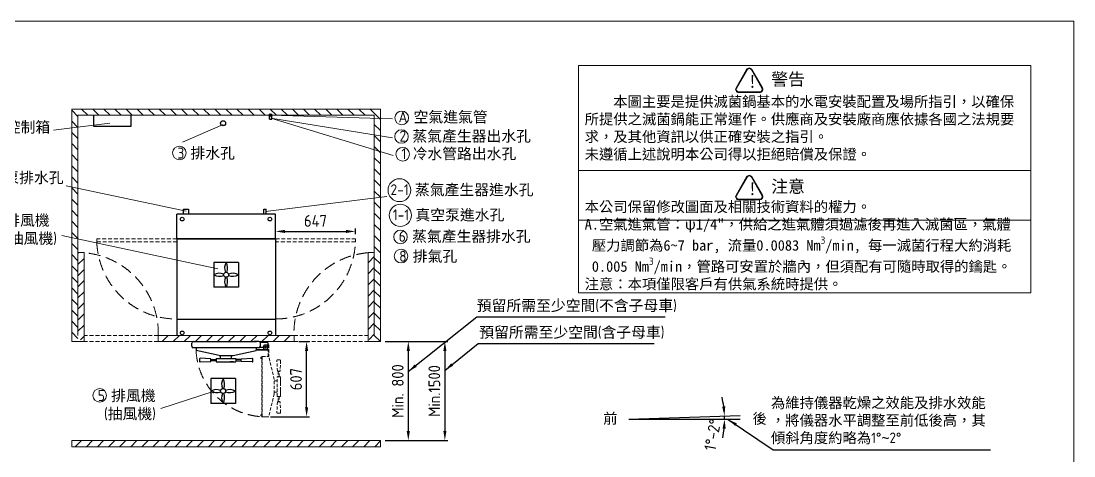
# Model space of a CAD drawing. Header units: millimetres. Extents: x -170975 to 139559, y -614 to 13147.
# Drawn here: x 131035 to 139559, y 5140 to 8656 of the extents above; entities that cross this region are included whole.
import ezdxf

# ---------------------------------------------------------------- set-up
doc = ezdxf.new("R2010")
doc.units = ezdxf.units.MM
doc.linetypes.add('HIDDEN', pattern=[9.525, 6.35, -3.175])
doc.layers.get('0').update_dxf_attribs({"lineweight": 25})
for name, color, linetype, lineweight in [('D', 3, 'Continuous', 9), ('F', 7, 'Continuous', 15), ('H', 2, 'HIDDEN', 15), ('S', 4, 'Continuous', 15)]:
    doc.layers.add(name, color=color, linetype=linetype, lineweight=lineweight)
doc.styles.get("Standard").update_dxf_attribs({"font": 'KAIU.TTF'})
doc.styles.add('STU25', font='isocp2.shx')
doc.dimstyles.new('STU25', dxfattribs={"dimscale": 38, "dimtxt": 2.5, "dimasz": 2, "dimexe": 0.6, "dimexo": 1, "dimgap": 1, "dimtad": 1, "dimdsep": 46, "dimtxsty": 'STU25', "dimcen": 2, "dimazin": 2, "dimtfac": 1, "dimtmove": 0, "dimatfit": 3, "dimfxl": 0, "dimtolj": 1, "dimtzin": 0, "dimarcsym": 0})
doc.dimstyles.new('STU25$7', dxfattribs={"dimscale": 38, "dimtxt": 2.5, "dimasz": 2, "dimexe": 1.25, "dimexo": 0.625, "dimgap": 1, "dimtad": 0, "dimdec": 4, "dimdsep": 46, "dimtxsty": 'STU25', "dimcen": 2.5, "dimazin": 2, "dimtfac": 1, "dimtdec": 4, "dimtmove": 0, "dimatfit": 3, "dimfxl": 0, "dimtolj": 1, "dimtzin": 0, "dimarcsym": 0})

# ---------------------------------------------------------------- blocks, each defined once
blk = doc.blocks.new('*D4')
at = {"layer": 'D', "color": 0, "linetype": 'Continuous', "lineweight": -2}
for start, end in [(7.62503, 13.25006), (0, 2), (348.74994, 354.37497)]:
    blk.add_arc((135956.1, 5436.3), 774.4, start, end, dxfattribs=at)
at = {"layer": 'D', "color": 0}
for points in [[(136711.1, 5538), (136736.3, 5540.1), (136730.1, 5463.3)], [(136739.5, 5359.7), (136714.2, 5361), (136730.5, 5436.3)]]:
    blk.add_solid(points, dxfattribs=at)
at = {"layer": 'Defpoints', "color": 0}
for p in [(136856.6, 5467.7), (135956.1, 5436.3), (135956.1, 5436.3), (136730.3, 5454.3), (136857.1, 5436.3)]:
    blk.add_point(p, dxfattribs=at)
at = {"layer": 'D', "color": 0, "insert": (136633.6, 5311), "char_height": 95, "attachment_point": 5, "rotation": 79.52599, "style": 'STU25'}
blk.add_mtext('1%%D-2%%D', dxfattribs=at)
blk = doc.blocks.new('*D13')
at = {"layer": 'D', "color": 0, "lineweight": -2}
for p, q in [((133282.9, 6064.4), (133369.3, 6064.4)), ((133346.5, 5533), (133346.5, 5988.4)), ((133055.5, 5457), (133369.3, 5457))]:
    blk.add_line(p, q, dxfattribs=at)
at = {"layer": 'D', "color": 0}
for points in [[(133359.2, 5988.4), (133333.9, 5988.4), (133346.5, 6064.4)], [(133333.9, 5533), (133359.2, 5533), (133346.5, 5457)]]:
    blk.add_solid(points, dxfattribs=at)
at = {"layer": 'Defpoints', "color": 0}
for p in [(133244.9, 6064.4), (133346.5, 6064.4), (133017.5, 5457)]:
    blk.add_point(p, dxfattribs=at)
at = {"layer": 'D', "color": 0, "insert": (133261, 5760.7), "char_height": 95, "attachment_point": 5, "rotation": 90, "style": 'STU25'}
blk.add_mtext('\\A1;607', dxfattribs=at)
blk = doc.blocks.new('*D15')
at = {"layer": 'D', "color": 0, "lineweight": -2}
for p, q in [((133982.9, 6064.4), (134192.9, 6064.4)), ((134170.1, 5988.4), (134170.1, 5340.4)), ((133982.9, 5264.4), (134192.9, 5264.4))]:
    blk.add_line(p, q, dxfattribs=at)
at = {"layer": 'D', "color": 0}
for points in [[(134182.8, 5988.4), (134157.5, 5988.4), (134170.1, 6064.4)], [(134157.5, 5340.4), (134182.8, 5340.4), (134170.1, 5264.4)]]:
    blk.add_solid(points, dxfattribs=at)
at = {"layer": 'Defpoints', "color": 0}
for p in [(133944.9, 6064.4), (133944.9, 5264.4), (134170.1, 5264.4)]:
    blk.add_point(p, dxfattribs=at)
at = {"layer": 'D', "color": 0, "insert": (134084.6, 5664.4), "char_height": 95, "attachment_point": 5, "rotation": 90, "style": 'STU25'}
blk.add_mtext('\\A1;{\\Fisocp2.shx;Min. 800}', dxfattribs=at)
blk = doc.blocks.new('*D16')
at = {"layer": 'D', "color": 0, "lineweight": -2}
for p, q in [((133982.9, 6064.4), (134489, 6064.4)), ((134466.2, 5988.4), (134466.2, 5340.4)), ((133982.9, 5264.4), (134489, 5264.4))]:
    blk.add_line(p, q, dxfattribs=at)
at = {"layer": 'D', "color": 0}
for points in [[(134478.9, 5988.4), (134453.6, 5988.4), (134466.2, 6064.4)], [(134453.6, 5340.4), (134478.9, 5340.4), (134466.2, 5264.4)]]:
    blk.add_solid(points, dxfattribs=at)
at = {"layer": 'Defpoints', "color": 0}
for p in [(133944.9, 6064.4), (133944.9, 5264.4), (134466.2, 5264.4)]:
    blk.add_point(p, dxfattribs=at)
at = {"layer": 'D', "color": 0, "insert": (134380.7, 5664.4), "char_height": 95, "attachment_point": 5, "rotation": 90, "style": 'STU25'}
blk.add_mtext('\\A1;{\\Fisocp2.shx;Min.1500}', dxfattribs=at)
blk = doc.blocks.new('*D18')
at = {"layer": 'D', "color": 0, "lineweight": -2}
for p, q in [((133094.9, 6932.4), (133094.9, 6977.5)), ((133170.9, 6954.7), (133665.9, 6954.7)), ((133741.9, 6932.4), (133741.9, 6977.5))]:
    blk.add_line(p, q, dxfattribs=at)
at = {"layer": 'D', "color": 0}
for points in [[(133170.9, 6967.4), (133170.9, 6942.1), (133094.9, 6954.7)], [(133665.9, 6942.1), (133665.9, 6967.4), (133741.9, 6954.7)]]:
    blk.add_solid(points, dxfattribs=at)
at = {"layer": 'Defpoints', "color": 0}
for p in [(133741.9, 6954.7), (133094.9, 6894.4), (133741.9, 6894.4)]:
    blk.add_point(p, dxfattribs=at)
at = {"layer": 'D', "color": 0, "insert": (133418.4, 7040.2), "char_height": 95, "attachment_point": 5, "style": 'STU25'}
blk.add_mtext('\\A1;647', dxfattribs=at)

msp = doc.modelspace()

# ---------------------------------------------------------------- hatches: boundary and pattern name
at = {"layer": 'D'}
h = msp.add_hatch(color=11, dxfattribs=at)
edge = h.paths.add_edge_path()
edge.add_line((136908.811, 8263.913), (136823.452, 8116.067))
edge.add_arc((136845.103, 8103.567), 25, 149.9999999, 270)
edge.add_line((136845.103, 8078.567), (137015.821, 8078.567))
edge.add_arc((137015.821, 8103.567), 25, 270, 389.9999999)
edge.add_line((137037.471, 8116.067), (136952.112, 8263.913))
edge.add_arc((136930.462, 8251.413), 25, 30, 150)
edge = h.paths.add_edge_path(flags=16)
edge.add_arc((136930.462, 8251.413), 20, 30, 150)
edge.add_line((136913.141, 8261.413), (136827.782, 8113.567))
edge.add_arc((136845.103, 8103.567), 20, 149.9999999, 270)
edge.add_line((136845.103, 8083.567), (137015.821, 8083.567))
edge.add_arc((137015.821, 8103.567), 20, 270, 389.9999999)
edge.add_line((137033.141, 8113.567), (136947.782, 8261.413))
h = msp.add_hatch(color=11, dxfattribs=at)
edge = h.paths.add_edge_path()
edge.add_ellipse((136845.103, 7235.841), major_axis=(25, 0), ratio=1, start_angle=149.9999999, end_angle=270)
edge.add_line((136845.103, 7210.841), (137015.821, 7210.841))
edge.add_ellipse((137015.821, 7235.841), major_axis=(25, 0), ratio=1, start_angle=270, end_angle=389.9999999)
edge.add_line((137037.471, 7248.341), (136952.112, 7396.187))
edge.add_ellipse((136930.462, 7383.687), major_axis=(25, 0), ratio=1, start_angle=30, end_angle=150)
edge.add_line((136908.811, 7396.187), (136823.452, 7248.341))
edge = h.paths.add_edge_path(flags=16)
edge.add_ellipse((136845.103, 7235.841), major_axis=(20, 0), ratio=1, start_angle=149.9999999, end_angle=270)
edge.add_line((136845.103, 7215.841), (137015.821, 7215.841))
edge.add_ellipse((137015.821, 7235.841), major_axis=(20, 0), ratio=1, start_angle=270, end_angle=389.9999999)
edge.add_line((137033.141, 7245.841), (136947.782, 7393.687))
edge.add_ellipse((136930.462, 7383.687), major_axis=(20, 0), ratio=1, start_angle=30, end_angle=150)
edge.add_line((136913.141, 7393.687), (136827.782, 7245.841))
at = {"layer": 'H', "ltscale": 5}
h = msp.add_hatch(dxfattribs=at)
h.set_pattern_fill('ANSI31', color=256, scale=20, angle=270, style=0)
h.set_pattern_definition([(315, (105332.81, 11.904), (44.90128, 44.90128), [])])
h.paths.add_polyline_path([(133944.867, 7944.433), (131444.867, 7944.433), (131444.867, 6064.433), (131494.867, 6064.433), (131494.867, 6114.433), (131494.867, 6783.649), (131494.867, 7894.433), (133894.867, 7894.433), (133894.867, 6114.433), (133894.867, 6064.433), (133944.867, 6064.433)])
h = msp.add_hatch(dxfattribs=at)
h.set_pattern_fill('ANSI31', color=256, scale=20, style=0)
h.set_pattern_definition([(45, (105332.81, 11.904), (-44.90128, 44.90128), [])])
h.paths.add_polyline_path([(131494.867, 6783.649), (131494.867, 6114.433), (131519.867, 6071.132), (131544.867, 6085.566), (131544.867, 6783.649)])
h = msp.add_hatch(dxfattribs=at)
h.set_pattern_fill('ANSI31', color=256, scale=20, angle=270, style=0)
h.set_pattern_definition([(225, (-100116.08, 22212.296), (-44.90128, 44.90128), [])])
h.paths.add_polyline_path([(133894.867, 6783.649), (133894.867, 6114.433), (133869.867, 6071.132), (133844.867, 6085.566), (133844.867, 6783.649)])
h = msp.add_hatch(dxfattribs=at)
h.set_pattern_fill('ANSI31', color=256, scale=20, style=0)
h.set_pattern_definition([(45, (105332.81, 593.51), (-44.90128, 44.90128), [])])
h.paths.add_polyline_path([(132144.867, 6114.433), (132144.867, 6064.433), (133244.867, 6064.433), (133244.867, 6114.433)])
h = msp.add_hatch(dxfattribs=at)
h.set_pattern_fill('ANSI31', color=256, scale=20, style=0)
h.set_pattern_definition([(45, (349694.94, 22277.805), (-44.90128, 44.90128), [])])
h.paths.add_polyline_path([(131444.867, 5264.433), (131444.867, 5214.433), (133944.867, 5214.433), (133944.867, 5264.433)])

# ---------------------------------------------------------------- linework, layer by layer
at = {"linetype": 'Continuous'}
for p, q in [((133045.367, 7862.058), (133045.367, 7894.433)), ((133045.367, 7862.058), (133065.367, 7862.058)), ((133065.367, 7862.058), (133065.367, 7894.433)), ((132794.867, 6704.433), (132594.867, 6704.433)), ((132594.867, 6704.433), (132594.867, 6504.433)), ((132794.867, 6704.433), (132794.867, 6504.433)), ((132794.867, 6504.433), (132594.867, 6504.433)), ((132938.317, 6000.433), (132997.331, 6000.433)), ((133032.331, 5994.433), (132938.317, 5994.433)), ((132997.331, 6024.433), (132997.331, 5994.433)), ((133022.331, 6034.433), (133007.331, 6034.433)), ((133032.331, 5994.433), (133032.331, 6024.433)), ((132571.63, 5924.849), (132484.63, 5929.349)), ((132484.63, 5899.349), (132571.63, 5903.849)), ((132571.63, 5903.849), (132571.63, 5924.849)), ((132571.63, 5919.099), (132614.867, 5919.099)), ((132614.867, 5909.599), (132571.63, 5909.599)), ((132818.104, 5919.099), (132774.867, 5919.099)), ((132774.867, 5909.599), (132818.104, 5909.599)), ((132818.104, 5924.849), (132905.104, 5929.349)), ((132818.104, 5903.849), (132818.104, 5924.849)), ((132905.104, 5899.349), (132818.104, 5903.849)), ((132570.367, 5764.433), (132570.367, 5564.433)), ((132770.367, 5764.433), (132570.367, 5764.433)), ((132770.367, 5764.433), (132770.367, 5564.433)), ((132770.367, 5564.433), (132570.367, 5564.433)), ((135956.113, 5436.278), (136856.564, 5467.723)), ((135956.113, 5436.278), (136857.113, 5436.278))]:
    msp.add_line(p, q, dxfattribs=at)
for p, q in [((133094.867, 7094.433), (132294.867, 7094.433)), ((132294.867, 6894.433), (132294.867, 7094.433)), ((132349.867, 7134.433), (132389.867, 7134.433)), ((132349.867, 7094.433), (132349.867, 7134.433)), ((132389.867, 7134.433), (132389.867, 7094.433)), ((132999.867, 7134.433), (133019.867, 7134.433)), ((132999.867, 7094.433), (132999.867, 7134.433)), ((133019.867, 7094.433), (133019.867, 7134.433)), ((133094.867, 6894.433), (133094.867, 7094.433)), ((132294.867, 6894.433), (133094.867, 6894.433)), ((132294.867, 6894.433), (132294.867, 6244.433)), ((133094.867, 6894.433), (132294.867, 6894.433)), ((133094.867, 6894.433), (133094.867, 6244.433)), ((132294.867, 6244.433), (133094.867, 6244.433)), ((132294.867, 6244.433), (133094.867, 6244.433)), ((132294.867, 6244.433), (132294.867, 6114.433)), ((133094.867, 6244.433), (133094.867, 6114.433)), ((132429.367, 6064.433), (132469.867, 6064.433)), ((132449.867, 6064.433), (132939.867, 6064.433)), ((132960.367, 6064.433), (132919.867, 6064.433)), ((132972.367, 6059.433), (133026.331, 6059.433)), ((132972.367, 6019.433), (132972.367, 6059.433)), ((132992.331, 6059.433), (133026.331, 6059.433)), ((133032.331, 6053.433), (133032.331, 6020.433)), ((132417.367, 6026.433), (132417.367, 6052.433)), ((132961.316, 6014.471), (132428.418, 6014.471)), ((132451.417, 6014.471), (132451.417, 5993.263)), ((132637.367, 5952.433), (132451.417, 5993.263)), ((132752.367, 5952.433), (132938.317, 5993.263)), ((132938.053, 5994.433), (132938.317, 5993.263)), ((132938.053, 5994.433), (132938.317, 5994.433)), ((132938.317, 5993.263), (132938.053, 5994.433)), ((132938.317, 6014.471), (132938.317, 5994.433)), ((132938.317, 5994.433), (132938.317, 5993.263)), ((132972.367, 6026.433), (132972.367, 6052.433)), ((132972.367, 6019.433), (132992.331, 6019.433)), ((132992.331, 6019.433), (132994.757, 6019.433)), ((132614.867, 5926.099), (132774.867, 5926.099)), ((132614.867, 5926.099), (132614.867, 5902.599)), ((132617.367, 5900.099), (132633.867, 5900.099)), ((132634.867, 5901.099), (132651.367, 5901.099)), ((132637.367, 5952.433), (132752.367, 5952.433)), ((132649.867, 5926.099), (132649.867, 5952.433)), ((132652.367, 5900.099), (132662.367, 5900.099)), ((132663.367, 5901.099), (132726.367, 5901.099)), ((132727.367, 5900.099), (132737.367, 5900.099)), ((132737.367, 5900.099), (132727.367, 5900.099)), ((132754.867, 5901.099), (132738.367, 5901.099)), ((132738.367, 5901.099), (132754.867, 5901.099)), ((132739.867, 5926.099), (132739.867, 5952.433)), ((132755.867, 5900.099), (132772.367, 5900.099)), ((132774.867, 5926.099), (132774.867, 5902.599))]:
    msp.add_line(p, q)
msp.add_lwpolyline([(131621.064, 7894.433), (131621.064, 7804.836), (131925.753, 7804.836), (131925.753, 7894.433)], dxfattribs=at)
for centre, radius in [((132670.367, 7829.433), 20), ((133055.367, 7894.433), 10.761), ((132339.867, 7054.433), 15), ((133049.867, 7054.433), 15), ((132694.867, 6604.433), 20), ((132694.867, 6604.433), 20), ((132694.867, 6604.433), 20), ((132694.867, 6604.433), 20), ((132339.867, 6134.433), 15), ((133049.867, 6134.433), 15), ((133014.831, 6020.433), 6.45), ((133014.831, 6020.433), 6.4), ((132670.367, 5664.433), 20), ((132670.367, 5664.433), 20), ((132670.367, 5664.433), 20), ((132670.367, 5664.433), 20)]:
    msp.add_circle(centre, radius)
for centre, radius, start, end in [((132775.891, 6658.558), 93.11, 150.4818019, 201.9770324), ((132613.843, 6658.558), 93.11, 338.0229676, 29.5181981), ((132640.742, 6523.409), 93.11, 68.0229676, 119.5181981), ((132640.742, 6685.458), 93.11, 240.4818019, 291.9770324), ((132775.891, 6550.309), 93.11, 158.0229676, 209.5181981), ((132613.843, 6550.309), 93.11, 330.4818019, 21.9770324), ((132748.992, 6523.409), 93.11, 60.4818019, 111.9770324), ((132748.992, 6685.458), 93.11, 248.0229676, 299.5181981), ((132429.367, 6052.433), 12, 90, 180), ((132960.367, 6052.433), 12, 0, 90), ((133026.331, 6053.433), 6, 0, 90), ((132429.367, 6026.433), 12, 180, 270), ((132960.367, 6026.433), 12, 270, 0), ((132994.757, 6016.433), 3, 30.9007102, 90), ((132617.367, 5902.599), 2.5, 180, 270), ((132633.867, 5901.099), 1, 270, 0), ((132652.367, 5901.099), 1, 180, 270), ((132662.367, 5901.099), 1, 270, 0), ((132727.367, 5901.099), 1, 180, 270), ((132737.367, 5901.099), 1, 270, 0), ((132755.867, 5901.099), 1, 180, 270), ((132772.367, 5902.599), 2.5, 270, 0), ((132751.391, 5718.558), 93.11, 150.4818019, 201.9770324), ((132589.343, 5718.558), 93.11, 338.0229676, 29.5181981), ((132616.242, 5583.409), 93.11, 68.0229676, 119.5181981), ((132616.242, 5745.458), 93.11, 240.4818019, 291.9770324), ((132751.391, 5610.309), 93.11, 158.0229676, 209.5181981), ((132589.343, 5610.309), 93.11, 330.4818019, 21.9770324), ((132724.492, 5583.409), 93.11, 60.4818019, 111.9770324), ((132724.492, 5745.458), 93.11, 248.0229676, 299.5181981)]:
    msp.add_arc(centre, radius, start, end)
for centre, radius, start, end in [((133007.331, 6024.433), 10, 90, 180), ((133022.331, 6024.433), 10, 0, 90), ((132534.402, 5914.349), 55.773, 168.6471146, 191.3528854), ((132484.63, 5924.343), 5.007, 90, 168.6471146), ((132484.63, 5904.356), 5.007, 191.3528854, 275.9218723), ((132905.104, 5904.356), 5.007, 264.0781277, 348.6471146), ((132905.104, 5924.343), 5.007, 11.3528854, 90), ((132855.332, 5914.349), 55.773, 348.6471146, 11.3528854)]:
    msp.add_arc(centre, radius, start, end, dxfattribs=at)
at = {"layer": 'D', "color": 11}
for p, q in [((136908.811, 8263.913), (136823.452, 8116.067)), ((136913.141, 8261.413), (136827.782, 8113.567)), ((136947.782, 8261.413), (137033.141, 8113.567)), ((136952.112, 8263.913), (137037.471, 8116.067)), ((136845.103, 8083.567), (137015.821, 8083.567)), ((136845.103, 8078.567), (137015.821, 8078.567)), ((136908.811, 7396.187), (136823.452, 7248.341)), ((136913.141, 7393.687), (136827.782, 7245.841)), ((136947.782, 7393.687), (137033.141, 7245.841)), ((136952.112, 7396.187), (137037.471, 7248.341)), ((136845.103, 7215.841), (137015.821, 7215.841)), ((136845.103, 7210.841), (137015.821, 7210.841))]:
    msp.add_line(p, q, dxfattribs=at)
at = {"layer": 'D'}
for p, q in [((133055.367, 7894.433), (134042.696, 7865.728)), ((133056.306, 7869.577), (134046.638, 7567.586)), ((131754.058, 7831.331), (131296.784, 7772.696)), ((131401.222, 7322.796), (132370.261, 7117.446)), ((133996.654, 7236.711), (133013.275, 7117.234)), ((132628.291, 6653.217), (131363.776, 6921.828)), ((132596.977, 5663.577), (132166.72, 5522.25))]:
    msp.add_line(p, q, dxfattribs=at)
at = {"layer": 'D', "linetype": 'Continuous'}
for p, q in [((133056.306, 7869.577), (134041.382, 7712.06)), ((132670.367, 7819.998), (132342.696, 7676.675))]:
    msp.add_line(p, q, dxfattribs=at)
at = {"layer": 'D', "color": 11}
for points in [[(135547.217, 8297.403), (139209.985, 8297.403), (139209.985, 7447.542), (135547.217, 7447.542)], [(135547.217, 7447.542), (139209.985, 7447.542), (139209.985, 7045.656), (135547.217, 7045.656)], [(135547.217, 7045.656), (139209.985, 7045.656), (139209.985, 6457.826), (135547.217, 6457.826)]]:
    msp.add_lwpolyline(points, close=True, dxfattribs=at)
at = {"layer": 'D'}
for centre, radius in [((134117.23, 7872.926), 55), ((134114.958, 7722.139), 55), ((132316.651, 7589.331), 55), ((134124.958, 7578.954), 55), ((134098.334, 7288.324), 92.5), ((134105.415, 7085.411), 90), ((134106.959, 6910.844), 55), ((134111.08, 6755.563), 55), ((131671.768, 5629.085), 55)]:
    msp.add_circle(centre, radius, dxfattribs=at)
at = {"layer": 'D', "color": 11}
for centre, radius, start, end in [((136930.462, 8251.413), 25, 30, 150), ((136930.462, 8251.413), 20, 30, 150), ((136845.103, 8103.567), 25, 149.9999999, 270), ((136845.103, 8103.567), 20, 149.9999999, 270), ((137015.821, 8103.567), 25, 270, 29.9999999), ((137015.821, 8103.567), 20, 270, 29.9999999), ((136930.462, 7383.687), 25, 30, 150), ((136930.462, 7383.687), 20, 30, 150), ((136845.103, 7235.841), 25, 149.9999999, 270), ((137015.821, 7235.841), 25, 270, 29.9999999), ((136845.103, 7235.841), 20, 149.9999999, 270), ((137015.821, 7235.841), 20, 270, 29.9999999)]:
    msp.add_arc(centre, radius, start, end, dxfattribs=at)
at = {"layer": 'F', "color": 6}
msp.add_lwpolyline([(126374.3, 8655.557), (126374.3, -614.443), (139559.3, -614.443), (139559.3, 8655.557)], close=True, dxfattribs=at)
msp.add_lwpolyline([(126374.3, 8655.557), (126374.3, -614.443), (139559.3, -614.443), (139559.3, 8655.557)], close=True, dxfattribs=at)
at = {"layer": 'H', "ltscale": 5}
for p, q in [((131647.867, 6894.433), (131647.867, 6869.433)), ((132294.867, 6894.433), (131647.867, 6894.433)), ((131647.867, 6869.433), (132294.867, 6869.433)), ((133094.867, 6894.433), (133741.867, 6894.433)), ((133741.867, 6869.433), (133094.867, 6869.433)), ((133741.867, 6894.433), (133741.867, 6869.433)), ((132144.867, 6114.433), (131544.867, 6114.433)), ((132144.867, 6064.433), (131544.867, 6064.433)), ((133244.867, 6114.433), (133844.867, 6114.433)), ((133244.867, 6064.433), (133844.867, 6064.433))]:
    msp.add_line(p, q, dxfattribs=at)
at = {"layer": 'H', "ltscale": 4}
for p, q in [((133000.831, 6027.933), (133000.831, 6012.933)), ((133040.831, 6037.933), (133010.831, 6037.933)), ((133010.831, 6002.933), (133040.831, 6002.933)), ((133034.831, 5943.92), (133034.831, 6002.933)), ((133040.831, 6037.933), (133040.831, 5943.92)), ((132976.831, 5936.97), (132987.831, 5937.816)), ((132976.831, 5927.97), (132976.831, 5936.97)), ((132976.831, 5927.97), (132987.831, 5927.123)), ((132984.581, 5943.97), (132983.831, 5943.22)), ((132983.831, 5937.508), (132983.831, 5943.22)), ((132983.831, 5473.508), (132983.831, 5927.431)), ((132984.581, 5943.97), (132987.831, 5943.97)), ((132987.831, 5943.97), (132987.831, 5942.47)), ((132987.831, 5457.02), (132987.831, 5943.92)), ((132987.831, 5943.92), (133042.001, 5943.92)), ((133082.831, 5757.97), (133042.001, 5943.92)), ((133110.415, 5823.707), (133105.915, 5910.707)), ((133135.915, 5910.707), (133131.415, 5823.707)), ((133131.415, 5823.707), (133110.415, 5823.707)), ((133116.165, 5823.707), (133116.165, 5780.47)), ((133125.665, 5780.47), (133125.665, 5823.707)), ((133082.831, 5642.97), (133082.831, 5757.97)), ((133109.165, 5745.47), (133082.831, 5745.47)), ((133109.165, 5780.47), (133132.665, 5780.47)), ((133109.165, 5620.47), (133109.165, 5780.47)), ((133134.165, 5743.97), (133134.165, 5760.47)), ((133134.165, 5760.47), (133134.165, 5743.97)), ((133134.165, 5668.97), (133134.165, 5731.97)), ((133135.165, 5761.47), (133135.165, 5777.97)), ((133135.165, 5742.97), (133135.165, 5732.97)), ((133135.165, 5732.97), (133135.165, 5742.97)), ((133082.831, 5642.97), (133042.001, 5457.02)), ((133109.481, 5655.47), (133082.831, 5655.47)), ((133134.165, 5640.47), (133134.165, 5656.97)), ((133135.165, 5657.97), (133135.165, 5667.97)), ((133135.165, 5622.97), (133135.165, 5639.47)), ((133110.415, 5577.232), (133105.915, 5490.232)), ((133109.165, 5620.47), (133132.665, 5620.47)), ((133131.415, 5577.232), (133110.415, 5577.232)), ((133116.165, 5577.232), (133116.165, 5620.47)), ((133125.665, 5620.47), (133125.665, 5577.232)), ((133135.915, 5490.232), (133131.415, 5577.232)), ((132976.831, 5472.97), (132987.831, 5473.816)), ((132976.831, 5463.97), (132976.831, 5472.97)), ((132976.831, 5463.97), (132987.831, 5463.123)), ((132983.831, 5457.72), (132983.831, 5463.431)), ((132984.581, 5456.97), (132983.831, 5457.72)), ((132984.581, 5456.97), (132987.831, 5456.97)), ((132987.831, 5456.97), (132987.831, 5458.47)), ((132987.831, 5457.02), (133042.001, 5457.02))]:
    msp.add_line(p, q, dxfattribs=at)
msp.add_circle((133014.831, 6020.433), 6.4, dxfattribs=at)
at = {"layer": 'H', "ltscale": 15}
for centre, radius, start, end in [((132294.867, 6894.433), 647.483, 182.2128052, 270), ((133094.867, 6894.433), 647.483, 270, 357.7871948), ((131492.256, 6131.079), 653.608, 358.5407222, 85.3830663), ((133897.478, 6131.079), 653.608, 94.6169337, 181.4592778), ((133014.831, 6020.433), 564.069, 182.7609377, 272.7609377)]:
    msp.add_arc(centre, radius, start, end, dxfattribs=at)
at = {"layer": 'H', "ltscale": 4}
for centre, radius, start, end in [((133010.831, 6027.933), 10, 90, 180), ((133010.831, 6012.933), 10, 180, 270), ((133110.922, 5910.707), 5.007, 101.3528854, 180), ((133120.915, 5860.935), 55.773, 78.6471146, 101.3528854), ((133130.908, 5910.707), 5.007, 354.0781277, 78.6471146), ((133132.665, 5777.97), 2.5, 0, 90), ((133134.165, 5761.47), 1, 270, 0), ((133134.165, 5742.97), 1, 0, 90), ((133134.165, 5732.97), 1, 270, 0), ((133134.165, 5667.97), 1, 0, 90), ((133134.165, 5657.97), 1, 270, 0), ((133134.165, 5639.47), 1, 0, 90), ((133132.665, 5622.97), 2.5, 270, 0), ((133110.922, 5490.232), 5.007, 180, 258.6471146), ((133120.915, 5540.005), 55.773, 258.6471146, 281.3528854), ((133130.908, 5490.232), 5.007, 281.3528854, 5.9218723)]:
    msp.add_arc(centre, radius, start, end, dxfattribs=at)
at = {"layer": 'S', "linetype": 'Continuous'}
for p, q in [((131444.867, 7944.433), (133944.867, 7944.433)), ((131444.867, 7944.433), (131444.867, 6064.433)), ((133944.867, 7944.433), (133944.867, 6064.433)), ((131494.867, 7894.433), (131494.867, 6114.433)), ((131494.867, 7894.433), (133894.867, 7894.433)), ((133894.867, 7894.433), (133894.867, 6114.433)), ((131544.867, 6064.433), (131444.867, 6064.433)), ((132144.867, 6114.433), (133244.867, 6114.433)), ((132144.867, 6064.433), (133244.867, 6064.433)), ((133244.867, 6064.433), (133244.867, 6114.433)), ((133844.867, 6064.433), (133944.867, 6064.433))]:
    msp.add_line(p, q, dxfattribs=at)
at = {"layer": 'S'}
for p, q in [((131494.867, 6783.649), (131494.867, 6114.433)), ((131544.867, 6783.649), (131494.867, 6783.649)), ((131544.867, 6064.433), (131544.867, 6783.649)), ((133844.867, 6064.433), (133844.867, 6783.649)), ((133844.867, 6783.649), (133894.867, 6783.649)), ((132144.867, 6064.433), (132144.867, 6114.433)), ((131444.867, 5264.433), (133944.867, 5264.433)), ((131444.867, 5264.433), (131444.867, 5214.433)), ((131444.867, 5214.433), (133944.867, 5214.433)), ((133944.867, 5264.433), (133944.867, 5214.433))]:
    msp.add_line(p, q, dxfattribs=at)

# ---------------------------------------------------------------- texts
at = {"layer": 'D', "color": 11, "attachment_point": 1, "style": 'STU25'}
for s, insert, char_height in [('{\\f標楷體|b0|i0|c136|p65;!}', (136922.151, 8216.683), 100), ('{\\f標楷體|b0|i0|c136|p65;警告}', (137108.664, 8236.051), 100), ('{\\f標楷體|b0|i0|c136|p65;!}', (136922.151, 7348.957), 100), ('{\\f標楷體|b0|i0|c136|p65;注意}', (137108.664, 7368.326), 100), ('{\\C3;8 \\f標楷體|b0|i0|c136|p65;排氣孔}', (134096.516, 6798.39), 88)]:
    msp.add_mtext(s, dxfattribs=dict(at, insert=insert, char_height=char_height))
at = {"layer": 'D', "color": 11, "char_height": 85, "attachment_point": 1}
for s, insert in [('\\A1;\\P    本圖主要是提供滅菌鍋基本的水電安裝配置及場所指引，以確保\\P所提供之滅菌鍋能正常運作。供應商及安裝廠商應依據各國之法規要\\P求，及其他資訊以供正確安裝之指引。\\P未遵循上述說明本公司得以拒絕賠償及保證。\\P\\P\\P本公司保留修改圖面及相關技術資料的權力。\\PA.空氣進氣管：{\\f細明體|b0|i0|c136|p48;ψ}1/4"，供給之進氣體須過濾後再進入滅菌區，氣體\\P 壓力調節為6~7 bar, 流量0.0083 Nm{\\Fisocp2.shx;\\H0.7x;\\S3^ ;}/min, 每一滅菌行程大約消耗\\P 0.005 Nm{\\Fisocp2.shx;\\H0.7x;\\S3^ ;}/min，管路可安置於牆內，但須配有可隨時取得的鑰匙。\\P注意：本項僅限客戶有供氣系統時提供。', (135597.908, 8188.756)), ('{\\C3;為維持儀器乾燥之效能及排水效能\\P，將儀器水平調整至前低後高，其\\P傾斜角度約略為\\Fisocp2.shx;1%%D\\f???|b0|i0|c0|p65;~\\Fisocp2.shx;2%%D}', (137105.881, 5611.865))]:
    msp.add_mtext(s, dxfattribs=dict(at, insert=insert))
at = {"layer": 'D', "attachment_point": 1}
for s, insert, char_height in [('{\\Fisocp2.shx;\\C3;A \\f標楷體|b0|i0|c136|p65;空氣進氣管}', (134090.941, 7924.843), 88), ('{\\Fisocp2.shx;2 }蒸氣產生器出水孔\\P{\\Fisocp2.shx; }', (134098.575, 7769.755), 88), ('{\\Fisocp2.shx;\\C3;2-1 \\f標楷體|b0|i0|c136|p65;蒸氣產生器進水孔}', (134025.869, 7336.093), 88), ('{\\Fisocp2.shx;5-1 }排風機\\P{\\Fisocp2.shx;    (}抽風機{\\Fisocp2.shx;)}', (130704.62, 7089.421), 88), ('{\\C3;預留所需至少空間\\Fisocp2.shx;(\\f標楷體|b0|i0|c136|p65;不含子母車\\Fisocp2.shx;)}', (134724.406, 6399.867), 88), ('{\\C3;預留所需至少空間\\Fisocp2.shx;(\\f標楷體|b0|i0|c136|p65;含子母車\\Fisocp2.shx;)}', (134744.302, 6183.948), 88), ('{\\Fisocp2.shx;5 }排風機\\P{\\Fisocp2.shx; (}抽風機{\\Fisocp2.shx;)}', (131656.249, 5671.7), 88), (' 前', (135690.543, 5485.404), 85), ('{\\Fisocp2.shx; }後', (136908.418, 5484.953), 85)]:
    msp.add_mtext(s, dxfattribs=dict(at, insert=insert, char_height=char_height))
at = {"layer": 'D', "char_height": 88, "attachment_point": 1, "style": 'STU25'}
for s, insert in [('{\\C3;4 \\f標楷體|b0|i0|c136|p65;電氣控制箱}', (130560.513, 7842.436)), ('3 {\\f標楷體|b0|i0|c136|p65;排水孔}', (132300.471, 7632.183)), ('1 {\\f標楷體|b0|i0|c136|p65;冷水管路出水孔}', (134114.53, 7627.546)), ('7 {\\f標楷體|b0|i0|c136|p65;真空泵排水孔}', (130553.338, 7433.955)), ('1-1 {\\f標楷體|b0|i0|c136|p65;真空泵進水孔}', (134044.528, 7132.769)), ('6 {\\f標楷體|b0|i0|c136|p65;蒸氣產生器排水孔}', (134092.634, 6959.581))]:
    msp.add_mtext(s, dxfattribs=dict(at, insert=insert))

# ---------------------------------------------------------------- dimensions: what is measured, and where the dimension line sits
at = {"layer": 'D'}
dim = msp.add_linear_dim(base=(133741.867, 6954.744), p1=(133094.867, 6894.433), p2=(133741.867, 6894.433), dimstyle='STU25', dxfattribs=at)
dim.commit()
dim.dimension.update_dxf_attribs({"geometry": '*D18', "text_midpoint": (133418.367, 7040.244)})
dim = msp.add_linear_dim(base=(133346.524, 6064.433), p1=(133017.501, 5457.02), p2=(133244.867, 6064.433), angle=90, dimstyle='STU25', override={"dimdec": 0}, dxfattribs=at)
dim.commit()
dim.dimension.update_dxf_attribs({"geometry": '*D13', "text_midpoint": (133261.024, 5760.727)})
for base, text, picture, middle in [((134170.133, 5264.433), '{\\Fisocp2.shx;Min. <>}', '*D15', (134170.133, 5664.433)), ((134466.237, 5264.433), '{\\Fisocp2.shx;Min.1500}', '*D16', (134466.237, 5664.433))]:
    dim = msp.add_linear_dim(base=base, p1=(133944.867, 6064.433), p2=(133944.867, 5264.433), angle=90, text=text, dimstyle='STU25', dxfattribs=at)
    dim.commit()
    dim.dimension.update_dxf_attribs({"geometry": picture, "text_midpoint": middle, "dimtype": 160})
at = {"layer": 'D', "linetype": 'Continuous'}
dim = msp.add_angular_dim_2l(base=(136730.34, 5454.299), line1=((135956.113, 5436.278), (136857.113, 5436.278)), line2=((135956.113, 5436.278), (136856.564, 5467.723)), text='1%%D-2%%D', dimstyle='STU25', override={"dimtxsty": 'STU25'}, dxfattribs=at)
dim.commit()
dim.dimension.update_dxf_attribs({"geometry": '*D4', "text_midpoint": (136717.646, 5295.494), "dimtype": 162})

# ---------------------------------------------------------------- leaders
at = {"layer": 'D'}
for points in [[(134170.133, 5821.807), (134724.794, 6263.295), (136250.351, 6263.295)], [(134466.237, 5830.973), (134735.009, 6047.376), (136159.313, 6047.376)], [(136760.055, 5434.492), (137125.084, 5189.543), (138882.617, 5189.543)]]:
    msp.add_leader(points, dimstyle='STU25$7', override={"dimgap": 1, "dimtad": 0}, dxfattribs=at)

doc.saveas('drawing.dxf')
